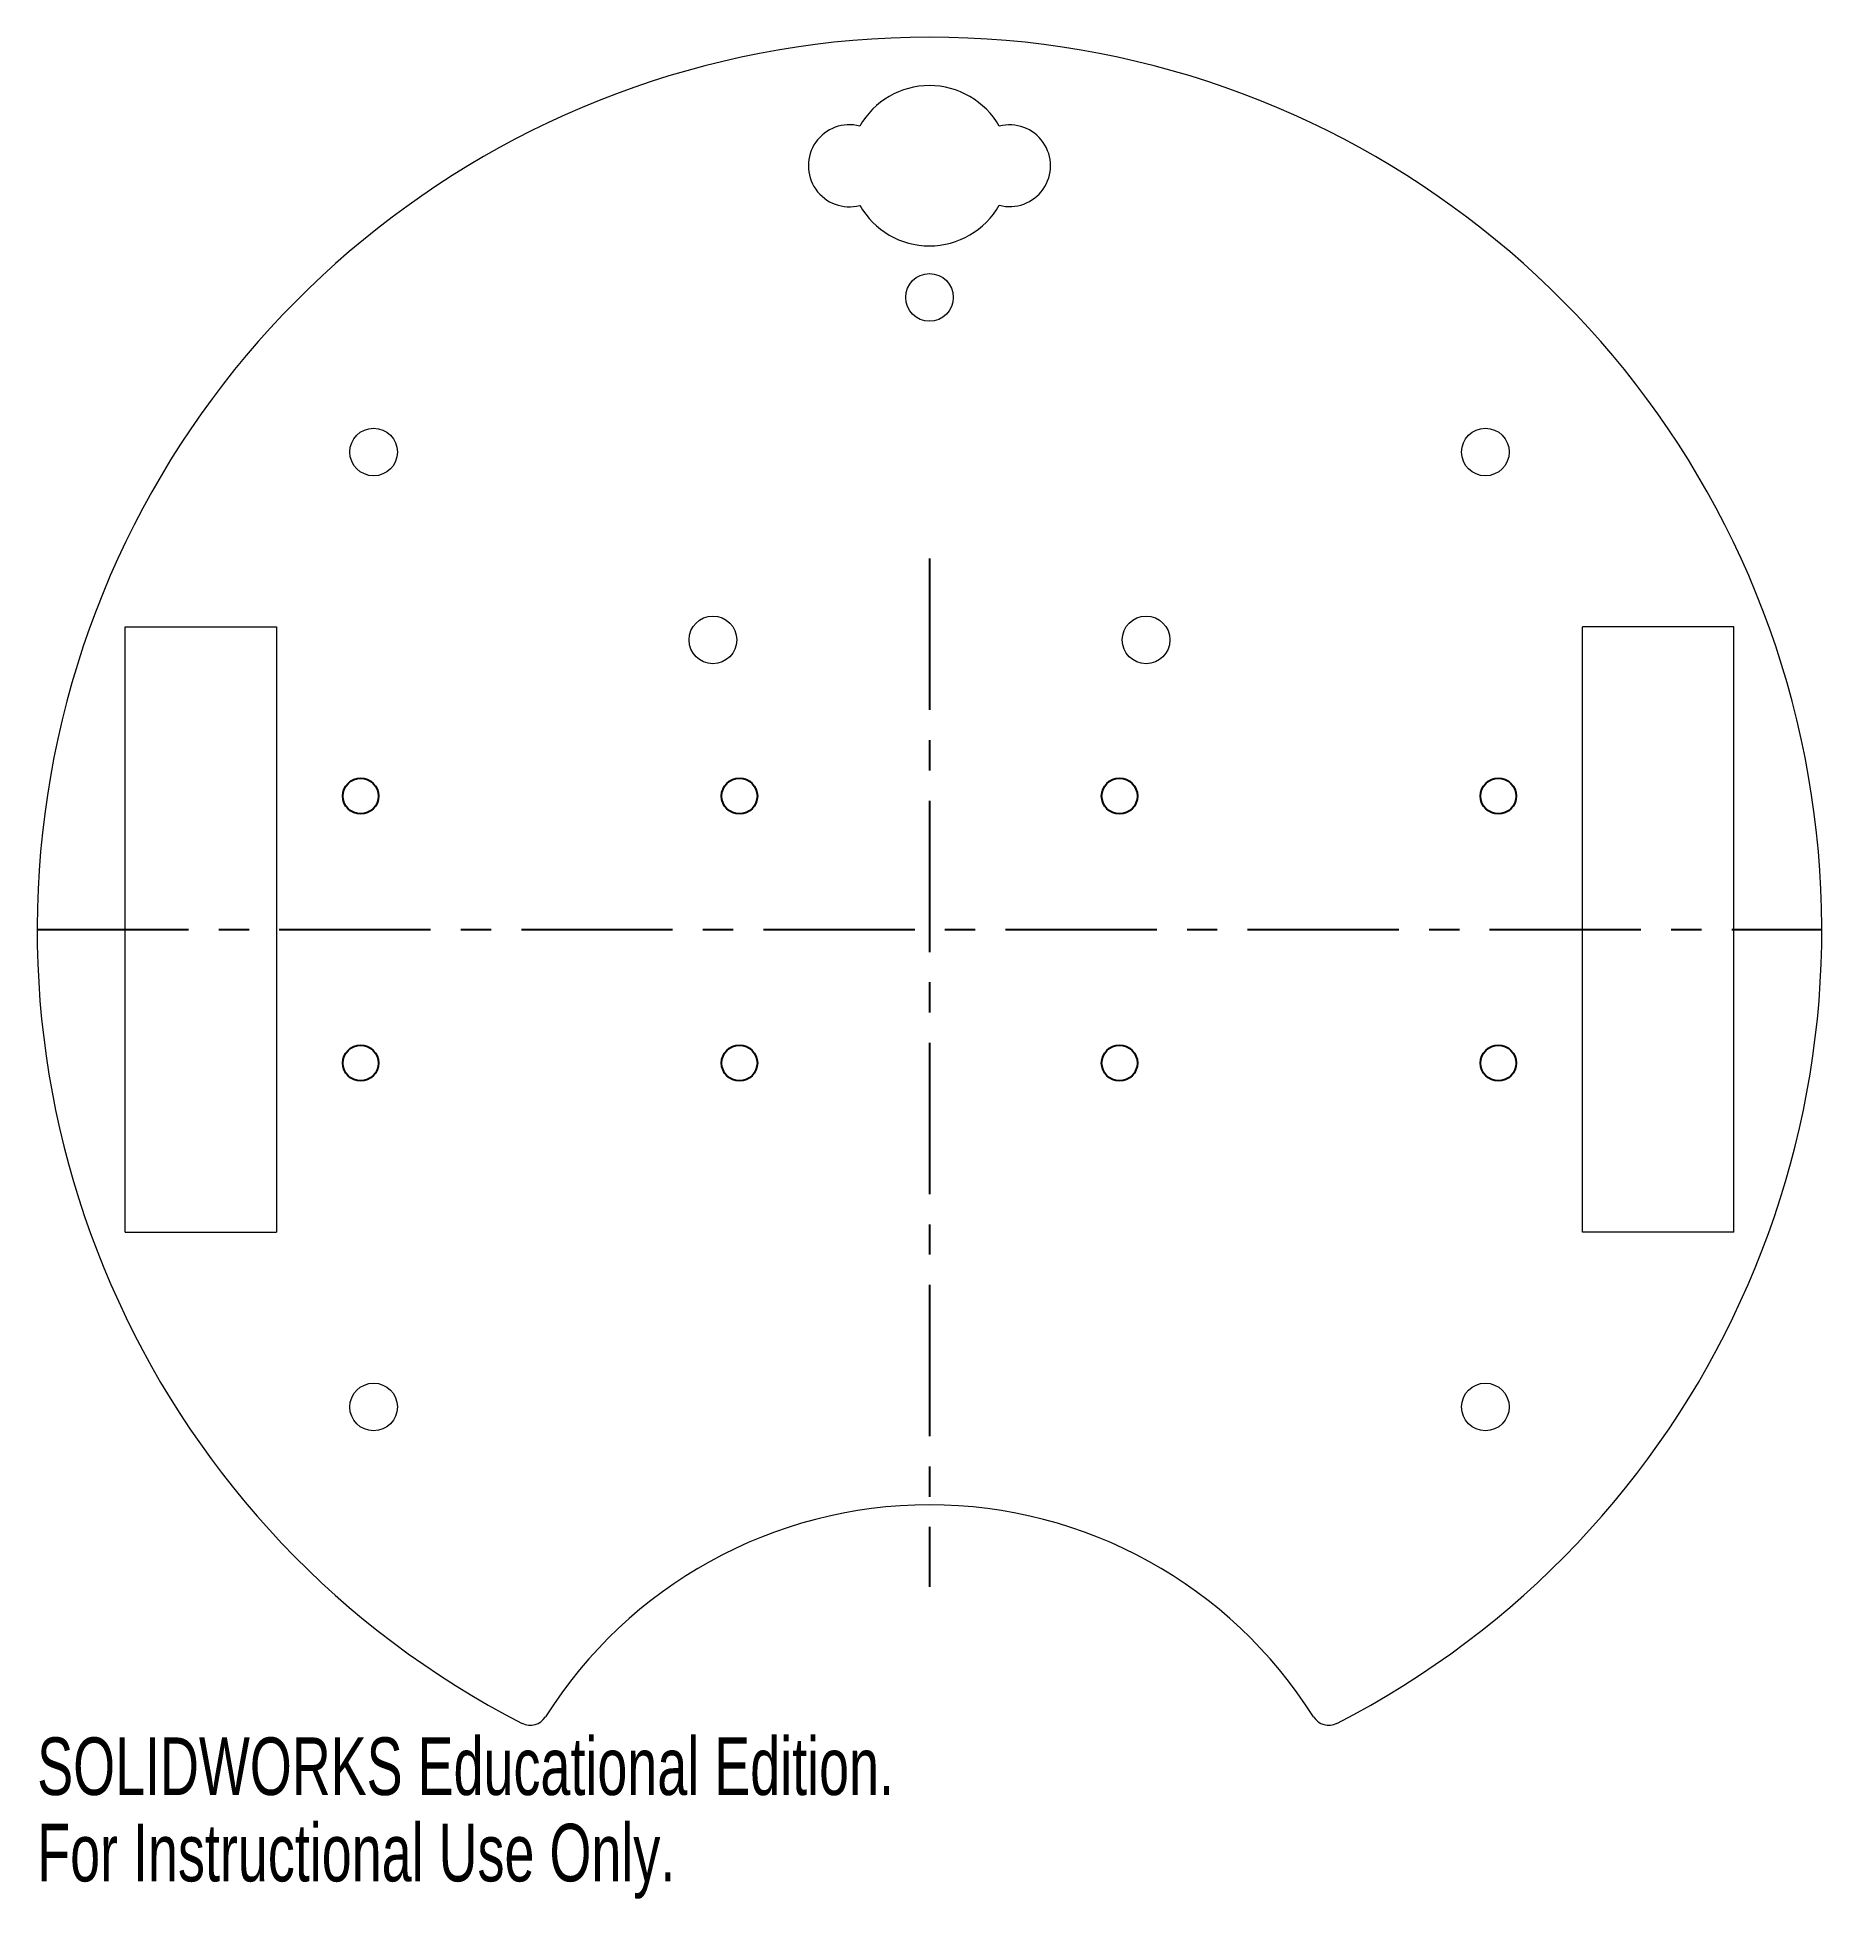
# Model space of a CAD drawing. Header units: millimetres. Extents: x -75 to 75, y -81 to 75.
import ezdxf

# ---------------------------------------------------------------- set-up
doc = ezdxf.new("R2010")
doc.units = ezdxf.units.MM
doc.linetypes.add('CENTERX2', pattern=[20.32, 12.7, -2.54, 2.54, -2.54])
doc.styles.add('SLDTEXTSTYLE0', font='TXT', dxfattribs={"width": 0.7})

msp = doc.modelspace()

# ---------------------------------------------------------------- linework, layer by layer
at = {"color": 7, "linetype": 'CENTERX2'}
for p, q in [((0, 31.13), (0, -55.18)), ((-74.9, 0), (74.9, 0))]:
    msp.add_line(p, q, dxfattribs=at)
at = {"color": 7, "linetype": 'Continuous', "lineweight": 15}
for p, q in [((-67.51, -25.4), (-67.51, 25.4)), ((-67.51, 25.4), (-54.81, 25.4)), ((-54.81, 25.4), (-54.81, -25.4)), ((67.51, 25.4), (54.81, 25.4)), ((54.81, -25.4), (54.81, 25.4)), ((67.51, -25.4), (67.51, 25.4)), ((-67.51, -25.4), (-54.81, -25.4)), ((67.51, -25.4), (54.81, -25.4))]:
    msp.add_line(p, q, dxfattribs=at)
for centre, radius in [((0, 53.06), 2), ((-46.66, 40.08), 2), ((46.66, 40.08), 2), ((-18.18, 24.31), 2), ((18.18, 24.31), 2), ((-47.75, 11.2), 1.5), ((-15.95, 11.2), 1.5), ((15.95, 11.2), 1.5), ((47.75, 11.2), 1.5), ((-47.75, -11.21), 1.5), ((-15.95, -11.21), 1.5), ((15.95, -11.21), 1.5), ((47.75, -11.21), 1.5), ((-46.66, -40.08), 2), ((46.66, -40.08), 2)]:
    msp.add_circle(centre, radius, dxfattribs=at)
at = {"color": 7, "linetype": 'Continuous'}
for centre in [(-47.75, 11.2), (-15.95, 11.2), (15.95, 11.2), (47.75, 11.2), (-47.75, -11.21), (-15.95, -11.21), (15.95, -11.21), (47.75, -11.21)]:
    msp.add_circle(centre, 1.5, dxfattribs=at)
at = {"color": 7, "linetype": 'Continuous', "lineweight": 15}
for centre, radius, start, end in [((0, 0), 74.9, 297.1651, 242.8349), ((0, 64.11), 6.73, 29.5136, 150.4229), ((-6.73, 64.11), 3.44, 75.2115, 284.7885), ((6.73, 64.11), 3.43, 255.2432, 104.7568), ((0, 64.11), 6.73, 209.5771, 330.4864), ((0, -86.4), 38.1, 32.198, 147.802), ((-33.51, -65.3), 1.5, 242.8349, 327.802), ((33.51, -65.3), 1.5, 212.198, 297.1651)]:
    msp.add_arc(centre, radius, start, end, dxfattribs=at)

# ---------------------------------------------------------------- texts
at = {"color": 7, "linetype": 'Continuous', "char_height": 4.8336, "attachment_point": 1, "style": 'SLDTEXTSTYLE0'}
for s, insert in [('SOLIDWORKS Educational Edition.', (-74.9, -67.82)), ('For Instructional Use Only.', (-74.9, -75.07))]:
    msp.add_mtext(s, dxfattribs=dict(at, insert=insert))

doc.saveas('drawing.dxf')
